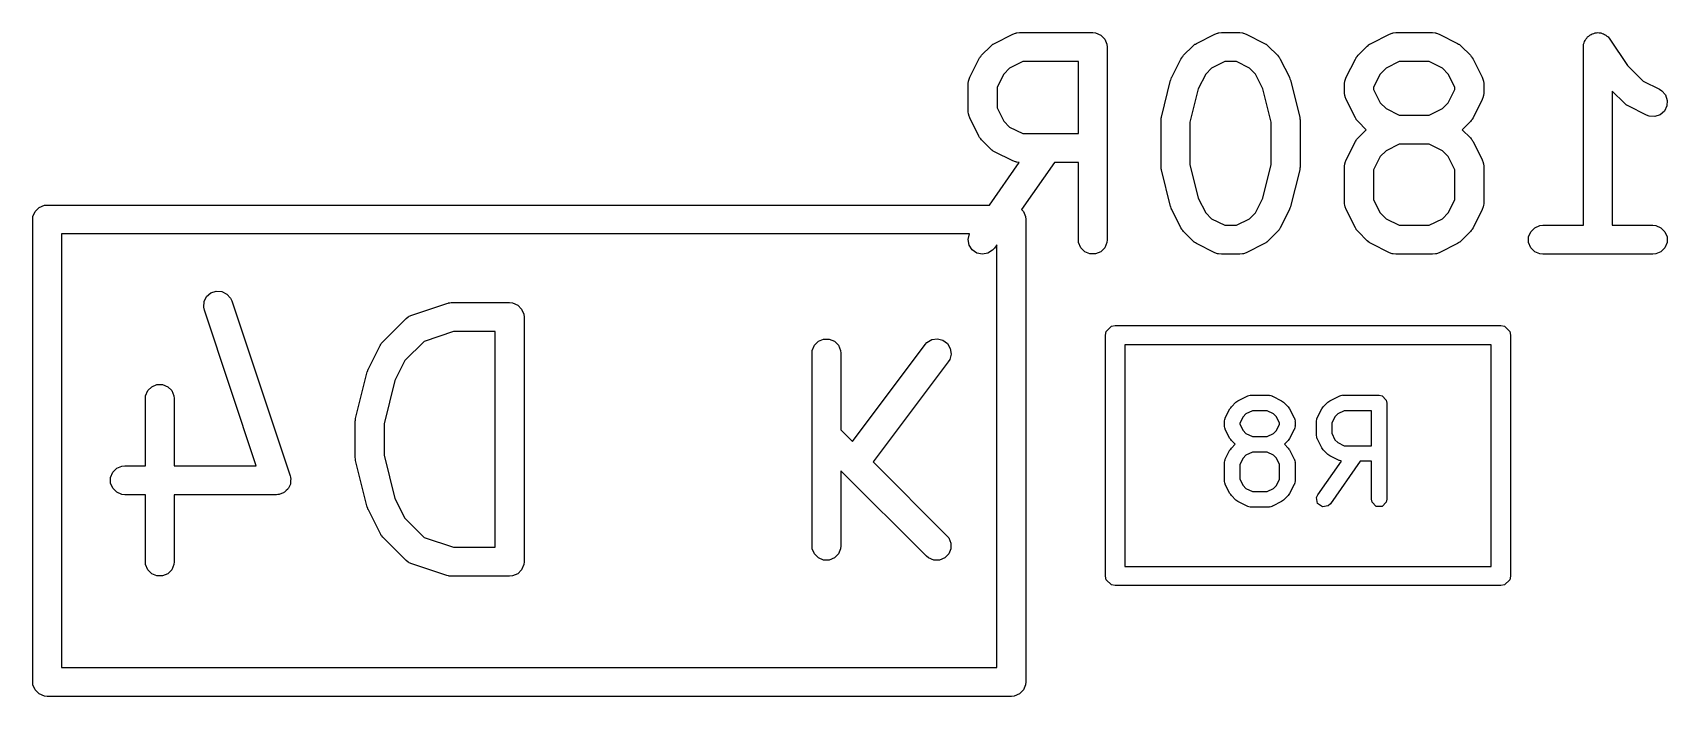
# Model space of a CAD drawing. Extents: x -0.05 to 2.94, y -0.16 to 2.16.
# Drawn here: x 0.2316 to 0.5654, y 1.5848 to 1.7204 of the extents above; entities that cross this region are included whole.
import ezdxf

# ---------------------------------------------------------------- set-up
doc = ezdxf.new("R2010")
doc.units = 0
doc.header["$MEASUREMENT"] = 0
doc.layers.add('BLACK', color=7, linetype='CONTINUOUS')

msp = doc.modelspace()

# ---------------------------------------------------------------- linework, layer by layer
at = {"layer": 'BLACK', "linetype": 'CONTINUOUS'}
for p, q in [((0.428, 1.71823), (0.43175, 1.7201)), ((0.43175, 1.7201), (0.43229, 1.72031)), ((0.43229, 1.72031), (0.4324, 1.72032)), ((0.4324, 1.72032), (0.43249, 1.72036)), ((0.43249, 1.72036), (0.43307, 1.72042)), ((0.43307, 1.72042), (0.44807, 1.72042)), ((0.44807, 1.72042), (0.44864, 1.72036)), ((0.44864, 1.72036), (0.44971, 1.71992)), ((0.44971, 1.71992), (0.45052, 1.7191)), ((0.45052, 1.7191), (0.45096, 1.71804)), ((0.46924, 1.71823), (0.47299, 1.7201)), ((0.47299, 1.7201), (0.47353, 1.72031)), ((0.47353, 1.72031), (0.47364, 1.72032)), ((0.47364, 1.72032), (0.47374, 1.72036)), ((0.47374, 1.72036), (0.47431, 1.72042)), ((0.47431, 1.72042), (0.47806, 1.72042)), ((0.47806, 1.72042), (0.47864, 1.72036)), ((0.47864, 1.72036), (0.47874, 1.72032)), ((0.47874, 1.72032), (0.47884, 1.72031)), ((0.47884, 1.72031), (0.47938, 1.7201)), ((0.47938, 1.7201), (0.48313, 1.71823)), ((0.50487, 1.71823), (0.50861, 1.7201)), ((0.50861, 1.7201), (0.50916, 1.72031)), ((0.50916, 1.72031), (0.50926, 1.72032)), ((0.50926, 1.72032), (0.50936, 1.72036)), ((0.50936, 1.72036), (0.50994, 1.72042)), ((0.50994, 1.72042), (0.51743, 1.72042)), ((0.51743, 1.72042), (0.51801, 1.72036)), ((0.51801, 1.72036), (0.51811, 1.72032)), ((0.51811, 1.72032), (0.51821, 1.72031)), ((0.51821, 1.72031), (0.51876, 1.7201)), ((0.51876, 1.7201), (0.5225, 1.71823)), ((0.54845, 1.7186), (0.54861, 1.71884)), ((0.54861, 1.71884), (0.54873, 1.7191)), ((0.54873, 1.7191), (0.54893, 1.71931)), ((0.54893, 1.71931), (0.54909, 1.71955)), ((0.54909, 1.71955), (0.54934, 1.71971)), ((0.54934, 1.71971), (0.54954, 1.71992)), ((0.54954, 1.71992), (0.54981, 1.72003)), ((0.54981, 1.72003), (0.55005, 1.72019)), ((0.55005, 1.72019), (0.55034, 1.72025)), ((0.55034, 1.72025), (0.5506, 1.72036)), ((0.5506, 1.72036), (0.5509, 1.72036)), ((0.5509, 1.72036), (0.55118, 1.72042)), ((0.55118, 1.72042), (0.55147, 1.72036)), ((0.55147, 1.72036), (0.55176, 1.72036)), ((0.55176, 1.72036), (0.55203, 1.72025)), ((0.55203, 1.72025), (0.55231, 1.72019)), ((0.55231, 1.72019), (0.55255, 1.72003)), ((0.55255, 1.72003), (0.55282, 1.71992)), ((0.55282, 1.71992), (0.55303, 1.71971)), ((0.55303, 1.71971), (0.55327, 1.71955)), ((0.55327, 1.71955), (0.55363, 1.71911)), ((0.55363, 1.71911), (0.55364, 1.7191)), ((0.55364, 1.7191), (0.55364, 1.7191)), ((0.55364, 1.7191), (0.55364, 1.7191)), ((0.55364, 1.7191), (0.55722, 1.71372)), ((0.42499, 1.71535), (0.42506, 1.71544)), ((0.42506, 1.71544), (0.42511, 1.71552)), ((0.42511, 1.71552), (0.42517, 1.71558)), ((0.42517, 1.71558), (0.42536, 1.7158)), ((0.42536, 1.7158), (0.42723, 1.71768)), ((0.42723, 1.71768), (0.42746, 1.71786)), ((0.42746, 1.71786), (0.42751, 1.71792)), ((0.42751, 1.71792), (0.4276, 1.71798)), ((0.4276, 1.71798), (0.42768, 1.71804)), ((0.42768, 1.71804), (0.42775, 1.71807)), ((0.42775, 1.71807), (0.428, 1.71823)), ((0.45096, 1.71804), (0.45102, 1.71746)), ((0.45102, 1.71746), (0.45102, 1.67809)), ((0.46624, 1.71535), (0.4663, 1.71544)), ((0.4663, 1.71544), (0.46636, 1.71552)), ((0.46636, 1.71552), (0.46642, 1.71558)), ((0.46642, 1.71558), (0.4666, 1.7158)), ((0.4666, 1.7158), (0.46848, 1.71768)), ((0.46848, 1.71768), (0.4687, 1.71786)), ((0.4687, 1.71786), (0.46875, 1.71792)), ((0.46875, 1.71792), (0.46884, 1.71798)), ((0.46884, 1.71798), (0.46892, 1.71804)), ((0.46892, 1.71804), (0.469, 1.71807)), ((0.469, 1.71807), (0.46924, 1.71823)), ((0.48313, 1.71823), (0.48338, 1.71807)), ((0.48338, 1.71807), (0.48345, 1.71804)), ((0.48345, 1.71804), (0.48354, 1.71798)), ((0.48354, 1.71798), (0.48362, 1.71792)), ((0.48362, 1.71792), (0.48368, 1.71786)), ((0.48368, 1.71786), (0.4839, 1.71768)), ((0.4839, 1.71768), (0.48578, 1.7158)), ((0.48578, 1.7158), (0.48596, 1.71558)), ((0.48596, 1.71558), (0.48602, 1.71552)), ((0.48602, 1.71552), (0.48608, 1.71544)), ((0.48608, 1.71544), (0.48614, 1.71535)), ((0.50186, 1.71535), (0.50192, 1.71544)), ((0.50192, 1.71544), (0.50198, 1.71552)), ((0.50198, 1.71552), (0.50204, 1.71558)), ((0.50204, 1.71558), (0.50222, 1.7158)), ((0.50222, 1.7158), (0.5041, 1.71768)), ((0.5041, 1.71768), (0.50432, 1.71786)), ((0.50432, 1.71786), (0.50438, 1.71792)), ((0.50438, 1.71792), (0.50446, 1.71798)), ((0.50446, 1.71798), (0.50455, 1.71804)), ((0.50455, 1.71804), (0.50462, 1.71807)), ((0.50462, 1.71807), (0.50487, 1.71823)), ((0.5225, 1.71823), (0.52275, 1.71807)), ((0.52275, 1.71807), (0.52282, 1.71804)), ((0.52282, 1.71804), (0.52291, 1.71798)), ((0.52291, 1.71798), (0.52299, 1.71792)), ((0.52299, 1.71792), (0.52305, 1.71786)), ((0.52305, 1.71786), (0.52327, 1.71768)), ((0.52327, 1.71768), (0.52515, 1.7158)), ((0.52515, 1.7158), (0.52533, 1.71558)), ((0.52533, 1.71558), (0.52539, 1.71552)), ((0.52539, 1.71552), (0.52545, 1.71544)), ((0.52545, 1.71544), (0.52551, 1.71535)), ((0.54823, 1.71747), (0.54828, 1.71804)), ((0.54823, 1.71746), (0.54823, 1.71747)), ((0.54823, 1.71747), (0.54823, 1.71747)), ((0.54823, 1.71747), (0.54823, 1.71747)), ((0.54823, 1.68105), (0.54823, 1.71746)), ((0.54828, 1.71804), (0.5484, 1.71831)), ((0.5484, 1.71831), (0.54845, 1.7186)), ((0.42293, 1.71129), (0.4248, 1.71503)), ((0.4248, 1.71503), (0.42496, 1.71528)), ((0.42496, 1.71528), (0.42499, 1.71535)), ((0.43107, 1.71316), (0.42987, 1.71197)), ((0.43377, 1.71451), (0.43107, 1.71316)), ((0.44512, 1.71451), (0.43377, 1.71451)), ((0.44512, 1.69979), (0.44512, 1.71451)), ((0.46417, 1.71129), (0.46605, 1.71503)), ((0.46605, 1.71503), (0.46621, 1.71528)), ((0.46621, 1.71528), (0.46624, 1.71535)), ((0.47231, 1.71316), (0.47112, 1.71197)), ((0.47501, 1.71451), (0.47231, 1.71316)), ((0.47737, 1.71451), (0.47501, 1.71451)), ((0.48006, 1.71316), (0.47737, 1.71451)), ((0.48126, 1.71197), (0.48006, 1.71316)), ((0.48614, 1.71535), (0.48617, 1.71528)), ((0.48617, 1.71528), (0.48633, 1.71503)), ((0.48633, 1.71503), (0.4882, 1.71129)), ((0.4998, 1.71129), (0.50167, 1.71503)), ((0.50167, 1.71503), (0.50183, 1.71528)), ((0.50183, 1.71528), (0.50186, 1.71535)), ((0.50794, 1.71316), (0.50674, 1.71197)), ((0.51063, 1.71451), (0.50794, 1.71316)), ((0.51674, 1.71451), (0.51063, 1.71451)), ((0.51943, 1.71316), (0.51674, 1.71451)), ((0.52063, 1.71197), (0.51943, 1.71316)), ((0.52551, 1.71535), (0.52554, 1.71528)), ((0.52554, 1.71528), (0.5257, 1.71503)), ((0.5257, 1.71503), (0.52757, 1.71129)), ((0.55722, 1.71372), (0.56043, 1.71052)), ((0.42262, 1.70996), (0.42268, 1.71054)), ((0.42262, 1.70434), (0.42262, 1.70996)), ((0.42268, 1.71054), (0.42272, 1.71064)), ((0.42272, 1.71074), (0.42293, 1.71129)), ((0.42272, 1.71064), (0.42272, 1.71074)), ((0.42987, 1.71197), (0.42852, 1.70927)), ((0.42852, 1.70927), (0.42852, 1.70504)), ((0.46208, 1.70318), (0.46395, 1.71068)), ((0.46395, 1.71068), (0.46397, 1.71072)), ((0.46397, 1.71074), (0.46406, 1.71098)), ((0.46397, 1.71072), (0.46397, 1.71074)), ((0.46406, 1.71098), (0.46415, 1.71123)), ((0.46415, 1.71123), (0.46416, 1.71124)), ((0.46416, 1.71124), (0.46417, 1.71129)), ((0.4696, 1.70893), (0.46789, 1.7021)), ((0.47112, 1.71197), (0.4696, 1.70893)), ((0.48278, 1.70893), (0.48126, 1.71197)), ((0.48449, 1.7021), (0.48278, 1.70893)), ((0.4882, 1.71129), (0.48822, 1.71124)), ((0.48822, 1.71124), (0.48823, 1.71123)), ((0.48823, 1.71123), (0.48832, 1.71098)), ((0.48832, 1.71098), (0.48841, 1.71074)), ((0.48841, 1.71074), (0.48841, 1.71072)), ((0.48841, 1.71072), (0.48843, 1.71068)), ((0.48843, 1.71068), (0.4903, 1.70318)), ((0.49948, 1.70996), (0.49954, 1.71054)), ((0.49948, 1.70809), (0.49948, 1.70996)), ((0.49954, 1.71054), (0.49958, 1.71064)), ((0.49958, 1.71064), (0.49959, 1.71074)), ((0.49959, 1.71074), (0.4998, 1.71129)), ((0.50674, 1.71197), (0.50539, 1.70927)), ((0.50539, 1.70927), (0.50539, 1.70879)), ((0.50539, 1.70879), (0.50674, 1.70609)), ((0.52198, 1.70927), (0.52063, 1.71197)), ((0.52063, 1.70609), (0.52198, 1.70879)), ((0.52198, 1.70879), (0.52198, 1.70927)), ((0.52757, 1.71129), (0.52778, 1.71074)), ((0.52778, 1.71074), (0.52779, 1.71064)), ((0.52779, 1.71064), (0.52783, 1.71054)), ((0.52783, 1.71054), (0.52789, 1.70996)), ((0.52789, 1.70996), (0.52789, 1.70809)), ((0.56043, 1.71052), (0.56375, 1.70886)), ((0.56375, 1.70886), (0.56424, 1.70855)), ((0.49954, 1.70751), (0.49948, 1.70809)), ((0.49958, 1.70742), (0.49954, 1.70751)), ((0.49959, 1.70731), (0.49958, 1.70742)), ((0.4998, 1.70677), (0.49959, 1.70731)), ((0.50167, 1.70302), (0.4998, 1.70677)), ((0.50674, 1.70609), (0.50794, 1.70489)), ((0.51943, 1.70489), (0.52063, 1.70609)), ((0.52757, 1.70677), (0.5257, 1.70302)), ((0.52778, 1.70731), (0.52757, 1.70677)), ((0.52779, 1.70742), (0.52778, 1.70731)), ((0.52783, 1.70751), (0.52779, 1.70742)), ((0.52789, 1.70809), (0.52783, 1.70751)), ((0.55659, 1.706), (0.55413, 1.70846)), ((0.55413, 1.70846), (0.55413, 1.68105)), ((0.55682, 1.70582), (0.55659, 1.706)), ((0.55687, 1.70576), (0.55682, 1.70582)), ((0.55696, 1.7057), (0.55687, 1.70576)), ((0.55704, 1.70563), (0.55696, 1.7057)), ((0.55711, 1.70561), (0.55704, 1.70563)), ((0.55736, 1.70545), (0.55711, 1.70561)), ((0.56111, 1.70357), (0.55736, 1.70545)), ((0.56424, 1.70855), (0.56499, 1.70768)), ((0.56528, 1.70544), (0.56476, 1.7044)), ((0.56499, 1.70768), (0.56536, 1.70658)), ((0.56536, 1.70658), (0.56528, 1.70544)), ((0.42268, 1.70376), (0.42262, 1.70434)), ((0.42272, 1.70367), (0.42268, 1.70376)), ((0.42272, 1.70356), (0.42272, 1.70367)), ((0.42293, 1.70302), (0.42272, 1.70356)), ((0.4248, 1.69927), (0.42293, 1.70302)), ((0.42852, 1.70504), (0.42987, 1.70234)), ((0.42987, 1.70234), (0.43107, 1.70114)), ((0.46199, 1.70261), (0.46202, 1.70282)), ((0.462, 1.70257), (0.46199, 1.70261)), ((0.46199, 1.70247), (0.462, 1.70257)), ((0.46199, 1.69309), (0.46199, 1.70247)), ((0.46202, 1.70282), (0.46205, 1.70304)), ((0.46205, 1.70304), (0.46206, 1.70308)), ((0.46206, 1.70308), (0.46208, 1.70318)), ((0.46789, 1.7021), (0.46789, 1.69346)), ((0.48449, 1.69346), (0.48449, 1.7021)), ((0.4903, 1.70318), (0.49032, 1.70308)), ((0.49032, 1.70308), (0.49033, 1.70304)), ((0.49033, 1.70304), (0.49036, 1.70282)), ((0.49036, 1.70282), (0.49039, 1.70261)), ((0.49039, 1.70261), (0.49038, 1.70257)), ((0.49038, 1.70257), (0.49039, 1.70247)), ((0.49039, 1.70247), (0.49039, 1.69309)), ((0.50183, 1.70277), (0.50167, 1.70302)), ((0.50186, 1.7027), (0.50183, 1.70277)), ((0.50192, 1.70262), (0.50186, 1.7027)), ((0.50198, 1.70253), (0.50192, 1.70262)), ((0.50204, 1.70248), (0.50198, 1.70253)), ((0.50222, 1.70225), (0.50204, 1.70248)), ((0.50388, 1.70059), (0.50222, 1.70225)), ((0.50794, 1.70489), (0.51063, 1.70354)), ((0.51063, 1.70354), (0.51674, 1.70354)), ((0.51674, 1.70354), (0.51943, 1.70489)), ((0.52515, 1.70225), (0.52349, 1.70059)), ((0.52533, 1.70248), (0.52515, 1.70225)), ((0.52539, 1.70253), (0.52533, 1.70248)), ((0.52545, 1.70262), (0.52539, 1.70253)), ((0.52551, 1.7027), (0.52545, 1.70262)), ((0.52554, 1.70277), (0.52551, 1.7027)), ((0.5257, 1.70302), (0.52554, 1.70277)), ((0.56165, 1.70337), (0.56111, 1.70357)), ((0.5628, 1.70329), (0.56165, 1.70337)), ((0.56389, 1.70365), (0.5628, 1.70329)), ((0.56476, 1.7044), (0.56389, 1.70365)), ((0.42496, 1.69902), (0.4248, 1.69927)), ((0.42499, 1.69895), (0.42496, 1.69902)), ((0.42506, 1.69887), (0.42499, 1.69895)), ((0.42511, 1.69878), (0.42506, 1.69887)), ((0.42517, 1.69873), (0.42511, 1.69878)), ((0.42536, 1.6985), (0.42517, 1.69873)), ((0.43107, 1.70114), (0.43377, 1.69979)), ((0.43377, 1.69979), (0.44512, 1.69979)), ((0.50204, 1.6987), (0.50222, 1.69893)), ((0.50222, 1.69893), (0.50388, 1.70059)), ((0.52349, 1.70059), (0.52515, 1.69893)), ((0.52515, 1.69893), (0.52533, 1.6987)), ((0.42723, 1.69663), (0.42536, 1.6985)), ((0.42746, 1.69644), (0.42723, 1.69663)), ((0.42751, 1.69638), (0.42746, 1.69644)), ((0.4276, 1.69633), (0.42751, 1.69638)), ((0.42768, 1.69626), (0.4276, 1.69633)), ((0.42775, 1.69623), (0.42768, 1.69626)), ((0.428, 1.69608), (0.42775, 1.69623)), ((0.43175, 1.6942), (0.428, 1.69608)), ((0.4998, 1.69441), (0.50167, 1.69816)), ((0.50167, 1.69816), (0.50183, 1.69841)), ((0.50183, 1.69841), (0.50186, 1.69848)), ((0.50186, 1.69848), (0.50192, 1.69856)), ((0.50192, 1.69856), (0.50198, 1.69865)), ((0.50198, 1.69865), (0.50204, 1.6987)), ((0.50794, 1.69629), (0.50674, 1.69509)), ((0.51063, 1.69764), (0.50794, 1.69629)), ((0.51674, 1.69764), (0.51063, 1.69764)), ((0.51943, 1.69629), (0.51674, 1.69764)), ((0.52063, 1.69509), (0.51943, 1.69629)), ((0.52533, 1.6987), (0.52539, 1.69865)), ((0.52539, 1.69865), (0.52545, 1.69856)), ((0.52545, 1.69856), (0.52551, 1.69848)), ((0.52551, 1.69848), (0.52554, 1.69841)), ((0.52554, 1.69841), (0.5257, 1.69816)), ((0.5257, 1.69816), (0.52757, 1.69441)), ((0.42694, 1.6852), (0.43303, 1.69389)), ((0.43229, 1.69399), (0.43175, 1.6942)), ((0.4324, 1.69399), (0.43229, 1.69399)), ((0.43249, 1.69395), (0.4324, 1.69399)), ((0.43303, 1.69389), (0.43249, 1.69395)), ((0.44023, 1.69389), (0.4335, 1.68427)), ((0.44512, 1.69389), (0.44023, 1.69389)), ((0.44512, 1.67809), (0.44512, 1.69389)), ((0.462, 1.69299), (0.46199, 1.69309)), ((0.46199, 1.69295), (0.462, 1.69299)), ((0.46202, 1.69273), (0.46199, 1.69295)), ((0.46205, 1.69252), (0.46202, 1.69273)), ((0.46206, 1.69248), (0.46205, 1.69252)), ((0.46208, 1.69238), (0.46206, 1.69248)), ((0.46395, 1.68488), (0.46208, 1.69238)), ((0.46789, 1.69346), (0.4696, 1.68662)), ((0.48278, 1.68662), (0.48449, 1.69346)), ((0.4903, 1.69238), (0.48843, 1.68488)), ((0.49032, 1.69248), (0.4903, 1.69238)), ((0.49033, 1.69252), (0.49032, 1.69248)), ((0.49036, 1.69273), (0.49033, 1.69252)), ((0.49039, 1.69295), (0.49036, 1.69273)), ((0.49039, 1.69309), (0.49038, 1.69299)), ((0.49038, 1.69299), (0.49039, 1.69295)), ((0.49948, 1.69309), (0.49954, 1.69367)), ((0.49948, 1.68559), (0.49948, 1.69309)), ((0.49954, 1.69367), (0.49958, 1.69377)), ((0.49958, 1.69377), (0.49959, 1.69387)), ((0.49959, 1.69387), (0.4998, 1.69441)), ((0.50674, 1.69509), (0.50539, 1.69239)), ((0.50539, 1.69239), (0.50539, 1.68629)), ((0.52198, 1.69239), (0.52063, 1.69509)), ((0.52198, 1.68629), (0.52198, 1.69239)), ((0.52757, 1.69441), (0.52778, 1.69387)), ((0.52778, 1.69387), (0.52779, 1.69377)), ((0.52779, 1.69377), (0.52783, 1.69367)), ((0.52783, 1.69367), (0.52789, 1.69309)), ((0.52789, 1.69309), (0.52789, 1.68559)), ((0.4696, 1.68662), (0.47112, 1.68359)), ((0.48126, 1.68359), (0.48278, 1.68662)), ((0.49954, 1.68502), (0.49948, 1.68559)), ((0.50539, 1.68629), (0.50674, 1.68359)), ((0.52063, 1.68359), (0.52198, 1.68629)), ((0.52789, 1.68559), (0.52783, 1.68502)), ((0.23162, 1.68224), (0.23168, 1.68282)), ((0.23162, 1.58776), (0.23162, 1.68224)), ((0.23168, 1.68282), (0.23212, 1.68388)), ((0.23212, 1.68388), (0.23293, 1.6847)), ((0.23293, 1.6847), (0.234, 1.68514)), ((0.234, 1.68514), (0.23457, 1.6852)), ((0.23457, 1.6852), (0.42694, 1.6852)), ((0.4335, 1.68427), (0.43388, 1.68388)), ((0.43388, 1.68388), (0.43432, 1.68282)), ((0.43432, 1.68282), (0.43438, 1.68224)), ((0.43438, 1.68224), (0.43438, 1.58776)), ((0.46397, 1.68483), (0.46395, 1.68488)), ((0.46397, 1.68481), (0.46397, 1.68483)), ((0.46406, 1.68457), (0.46397, 1.68481)), ((0.46415, 1.68433), (0.46406, 1.68457)), ((0.46416, 1.68431), (0.46415, 1.68433)), ((0.46417, 1.68427), (0.46416, 1.68431)), ((0.46605, 1.68052), (0.46417, 1.68427)), ((0.47112, 1.68359), (0.47231, 1.6824)), ((0.47231, 1.6824), (0.47501, 1.68105)), ((0.47737, 1.68105), (0.48006, 1.6824)), ((0.48006, 1.6824), (0.48126, 1.68359)), ((0.4882, 1.68427), (0.48633, 1.68052)), ((0.48822, 1.68431), (0.4882, 1.68427)), ((0.48823, 1.68433), (0.48822, 1.68431)), ((0.48832, 1.68457), (0.48823, 1.68433)), ((0.48841, 1.68481), (0.48832, 1.68457)), ((0.48843, 1.68488), (0.48841, 1.68483)), ((0.48841, 1.68483), (0.48841, 1.68481)), ((0.49958, 1.68492), (0.49954, 1.68502)), ((0.49959, 1.68481), (0.49958, 1.68492)), ((0.4998, 1.68427), (0.49959, 1.68481)), ((0.50167, 1.68052), (0.4998, 1.68427)), ((0.50674, 1.68359), (0.50794, 1.6824)), ((0.50794, 1.6824), (0.51063, 1.68105)), ((0.51674, 1.68105), (0.51943, 1.6824)), ((0.51943, 1.6824), (0.52063, 1.68359)), ((0.52757, 1.68427), (0.5257, 1.68052)), ((0.52778, 1.68481), (0.52757, 1.68427)), ((0.52779, 1.68492), (0.52778, 1.68481)), ((0.52783, 1.68502), (0.52779, 1.68492)), ((0.23753, 1.67929), (0.23753, 1.59071)), ((0.42287, 1.67929), (0.23753, 1.67929)), ((0.42262, 1.67816), (0.42287, 1.67928)), ((0.42287, 1.67928), (0.42287, 1.67929)), ((0.46621, 1.68027), (0.46605, 1.68052)), ((0.46624, 1.6802), (0.46621, 1.68027)), ((0.4663, 1.68012), (0.46624, 1.6802)), ((0.46636, 1.68003), (0.4663, 1.68012)), ((0.46642, 1.67998), (0.46636, 1.68003)), ((0.4666, 1.67976), (0.46642, 1.67998)), ((0.46848, 1.67788), (0.4666, 1.67976)), ((0.47501, 1.68105), (0.47737, 1.68105)), ((0.48578, 1.67976), (0.4839, 1.67788)), ((0.48596, 1.67998), (0.48578, 1.67976)), ((0.48602, 1.68003), (0.48596, 1.67998)), ((0.48608, 1.68012), (0.48602, 1.68003)), ((0.48614, 1.6802), (0.48608, 1.68012)), ((0.48617, 1.68027), (0.48614, 1.6802)), ((0.48633, 1.68052), (0.48617, 1.68027)), ((0.50183, 1.68027), (0.50167, 1.68052)), ((0.50186, 1.6802), (0.50183, 1.68027)), ((0.50192, 1.68012), (0.50186, 1.6802)), ((0.50198, 1.68003), (0.50192, 1.68012)), ((0.50204, 1.67998), (0.50198, 1.68003)), ((0.50222, 1.67976), (0.50204, 1.67998)), ((0.5041, 1.67788), (0.50222, 1.67976)), ((0.51063, 1.68105), (0.51674, 1.68105)), ((0.52515, 1.67976), (0.52327, 1.67788)), ((0.52533, 1.67998), (0.52515, 1.67976)), ((0.52539, 1.68003), (0.52533, 1.67998)), ((0.52545, 1.68012), (0.52539, 1.68003)), ((0.52551, 1.6802), (0.52545, 1.68012)), ((0.52554, 1.68027), (0.52551, 1.6802)), ((0.5257, 1.68052), (0.52554, 1.68027)), ((0.53704, 1.67867), (0.53748, 1.67973)), ((0.53748, 1.67973), (0.53829, 1.68055)), ((0.53829, 1.68055), (0.53936, 1.68099)), ((0.53936, 1.68099), (0.53993, 1.68105)), ((0.53993, 1.68105), (0.54823, 1.68105)), ((0.55413, 1.68105), (0.56243, 1.68105)), ((0.56243, 1.68105), (0.563, 1.68099)), ((0.563, 1.68099), (0.56407, 1.68055)), ((0.56407, 1.68055), (0.56488, 1.67973)), ((0.56488, 1.67973), (0.56532, 1.67867)), ((0.42282, 1.67702), (0.42262, 1.67816)), ((0.42344, 1.67605), (0.42282, 1.67702)), ((0.42438, 1.67539), (0.42344, 1.67605)), ((0.42551, 1.67514), (0.42438, 1.67539)), ((0.42761, 1.67596), (0.42664, 1.67534)), ((0.42799, 1.6764), (0.42761, 1.67596)), ((0.42847, 1.67709), (0.42799, 1.6764)), ((0.42847, 1.59071), (0.42847, 1.67709)), ((0.44517, 1.67752), (0.44512, 1.67809)), ((0.44561, 1.67645), (0.44517, 1.67752)), ((0.44643, 1.67564), (0.44561, 1.67645)), ((0.44749, 1.6752), (0.44643, 1.67564)), ((0.44971, 1.67564), (0.44864, 1.6752)), ((0.45052, 1.67645), (0.44971, 1.67564)), ((0.45096, 1.67752), (0.45052, 1.67645)), ((0.45102, 1.67809), (0.45096, 1.67752)), ((0.4687, 1.67769), (0.46848, 1.67788)), ((0.46875, 1.67764), (0.4687, 1.67769)), ((0.46884, 1.67758), (0.46875, 1.67764)), ((0.46892, 1.67751), (0.46884, 1.67758)), ((0.469, 1.67748), (0.46892, 1.67751)), ((0.46924, 1.67733), (0.469, 1.67748)), ((0.47299, 1.67545), (0.46924, 1.67733)), ((0.47353, 1.67525), (0.47299, 1.67545)), ((0.47938, 1.67545), (0.47884, 1.67525)), ((0.48313, 1.67733), (0.47938, 1.67545)), ((0.48338, 1.67748), (0.48313, 1.67733)), ((0.48345, 1.67751), (0.48338, 1.67748)), ((0.48354, 1.67758), (0.48345, 1.67751)), ((0.48362, 1.67764), (0.48354, 1.67758)), ((0.48368, 1.67769), (0.48362, 1.67764)), ((0.4839, 1.67788), (0.48368, 1.67769)), ((0.50432, 1.67769), (0.5041, 1.67788)), ((0.50438, 1.67764), (0.50432, 1.67769)), ((0.50446, 1.67758), (0.50438, 1.67764)), ((0.50455, 1.67751), (0.50446, 1.67758)), ((0.50462, 1.67748), (0.50455, 1.67751)), ((0.50487, 1.67733), (0.50462, 1.67748)), ((0.50861, 1.67545), (0.50487, 1.67733)), ((0.50916, 1.67525), (0.50861, 1.67545)), ((0.51876, 1.67545), (0.51821, 1.67525)), ((0.5225, 1.67733), (0.51876, 1.67545)), ((0.52275, 1.67748), (0.5225, 1.67733)), ((0.52282, 1.67751), (0.52275, 1.67748)), ((0.52291, 1.67758), (0.52282, 1.67751)), ((0.52299, 1.67764), (0.52291, 1.67758)), ((0.52305, 1.67769), (0.52299, 1.67764)), ((0.52327, 1.67788), (0.52305, 1.67769)), ((0.53704, 1.67752), (0.53704, 1.67867)), ((0.53748, 1.67645), (0.53704, 1.67752)), ((0.53829, 1.67564), (0.53748, 1.67645)), ((0.53936, 1.6752), (0.53829, 1.67564)), ((0.56407, 1.67564), (0.563, 1.6752)), ((0.56488, 1.67645), (0.56407, 1.67564)), ((0.56532, 1.67752), (0.56488, 1.67645)), ((0.56532, 1.67867), (0.56532, 1.67752)), ((0.42664, 1.67534), (0.42551, 1.67514)), ((0.44864, 1.6752), (0.44749, 1.6752)), ((0.47364, 1.67524), (0.47353, 1.67525)), ((0.47374, 1.6752), (0.47364, 1.67524)), ((0.47431, 1.67514), (0.47374, 1.6752)), ((0.47806, 1.67514), (0.47431, 1.67514)), ((0.47864, 1.6752), (0.47806, 1.67514)), ((0.47874, 1.67524), (0.47864, 1.6752)), ((0.47884, 1.67525), (0.47874, 1.67524)), ((0.50926, 1.67524), (0.50916, 1.67525)), ((0.50936, 1.6752), (0.50926, 1.67524)), ((0.50994, 1.67514), (0.50936, 1.6752)), ((0.51743, 1.67514), (0.50994, 1.67514)), ((0.51801, 1.6752), (0.51743, 1.67514)), ((0.51811, 1.67524), (0.51801, 1.6752)), ((0.51821, 1.67525), (0.51811, 1.67524)), ((0.53993, 1.67514), (0.53936, 1.6752)), ((0.56243, 1.67514), (0.53993, 1.67514)), ((0.563, 1.6752), (0.56243, 1.67514)), ((0.26655, 1.66431), (0.26663, 1.66546)), ((0.26663, 1.66546), (0.26714, 1.66649)), ((0.26714, 1.66649), (0.26801, 1.66724)), ((0.26801, 1.66724), (0.26911, 1.6676)), ((0.26911, 1.6676), (0.27026, 1.66752)), ((0.27026, 1.66752), (0.27129, 1.66701)), ((0.27129, 1.66701), (0.27204, 1.66614)), ((0.27204, 1.66614), (0.27228, 1.66561)), ((0.27228, 1.66561), (0.28418, 1.62989)), ((0.26667, 1.66374), (0.26655, 1.66431)), ((0.27728, 1.63191), (0.26667, 1.66374)), ((0.30786, 1.662), (0.30831, 1.66237)), ((0.30831, 1.66237), (0.30841, 1.66241)), ((0.30841, 1.66241), (0.30849, 1.66248)), ((0.30849, 1.66248), (0.30902, 1.66271)), ((0.30902, 1.66271), (0.31616, 1.6651)), ((0.31616, 1.6651), (0.31645, 1.66516)), ((0.31645, 1.66516), (0.31652, 1.66519)), ((0.31652, 1.66519), (0.31662, 1.6652)), ((0.31662, 1.6652), (0.31673, 1.66522)), ((0.31673, 1.66522), (0.3168, 1.66522)), ((0.3168, 1.66522), (0.31709, 1.66525)), ((0.31709, 1.66525), (0.329, 1.66525)), ((0.329, 1.66525), (0.32958, 1.66519)), ((0.32958, 1.66519), (0.33064, 1.66475)), ((0.33064, 1.66475), (0.33145, 1.66393)), ((0.33145, 1.66393), (0.3319, 1.66287)), ((0.3319, 1.66287), (0.33195, 1.66229)), ((0.33195, 1.66229), (0.33195, 1.61229)), ((0.3031, 1.65724), (0.30786, 1.662)), ((0.31757, 1.65934), (0.31155, 1.65733)), ((0.32605, 1.65934), (0.31757, 1.65934)), ((0.32605, 1.61525), (0.32605, 1.65934)), ((0.45066, 1.65861), (0.45081, 1.65936)), ((0.45081, 1.65936), (0.45188, 1.66042)), ((0.45188, 1.66042), (0.45263, 1.66057)), ((0.45263, 1.66057), (0.53137, 1.66057)), ((0.53137, 1.66057), (0.53212, 1.66042)), ((0.53212, 1.66042), (0.53319, 1.65936)), ((0.53319, 1.65936), (0.53334, 1.65861)), ((0.30017, 1.65171), (0.30255, 1.65647)), ((0.30255, 1.65647), (0.3027, 1.65672)), ((0.3027, 1.65672), (0.30273, 1.65679)), ((0.30273, 1.65679), (0.3028, 1.65687)), ((0.3028, 1.65687), (0.30286, 1.65696)), ((0.30286, 1.65696), (0.30292, 1.65701)), ((0.30292, 1.65701), (0.3031, 1.65724)), ((0.31155, 1.65733), (0.30762, 1.6534)), ((0.39074, 1.65491), (0.39079, 1.65548)), ((0.39079, 1.65548), (0.39123, 1.65655)), ((0.39123, 1.65655), (0.39205, 1.65736)), ((0.39205, 1.65736), (0.39311, 1.6578)), ((0.39311, 1.6578), (0.39426, 1.6578)), ((0.39426, 1.6578), (0.39533, 1.65736)), ((0.39533, 1.65736), (0.39614, 1.65655)), ((0.39614, 1.65655), (0.39658, 1.65548)), ((0.39658, 1.65548), (0.39664, 1.65491)), ((0.39899, 1.6369), (0.41382, 1.65668)), ((0.41382, 1.65668), (0.41421, 1.6571)), ((0.41421, 1.6571), (0.41521, 1.65769)), ((0.41521, 1.65769), (0.41635, 1.65785)), ((0.41635, 1.65785), (0.41746, 1.65757)), ((0.41746, 1.65757), (0.41838, 1.65688)), ((0.41838, 1.65688), (0.41897, 1.65589)), ((0.41897, 1.65589), (0.41913, 1.65475)), ((0.45066, 1.60939), (0.45066, 1.65861)), ((0.4546, 1.65664), (0.4546, 1.61136)), ((0.5294, 1.65664), (0.4546, 1.65664)), ((0.5294, 1.61136), (0.5294, 1.65664)), ((0.53334, 1.65861), (0.53334, 1.60939)), ((0.30762, 1.6534), (0.30559, 1.64936)), ((0.39074, 1.61554), (0.39074, 1.65491)), ((0.39664, 1.65491), (0.39664, 1.63926)), ((0.41855, 1.65313), (0.40321, 1.63269)), ((0.41885, 1.65363), (0.41855, 1.65313)), ((0.41913, 1.65475), (0.41885, 1.65363)), ((0.29756, 1.64158), (0.29994, 1.65111)), ((0.29994, 1.65111), (0.29996, 1.65115)), ((0.29996, 1.65117), (0.30005, 1.65141)), ((0.29996, 1.65115), (0.29996, 1.65117)), ((0.30005, 1.65141), (0.30014, 1.65165)), ((0.30014, 1.65165), (0.30015, 1.65167)), ((0.30015, 1.65167), (0.30017, 1.65171)), ((0.30559, 1.64936), (0.30338, 1.6405)), ((0.25462, 1.64563), (0.25467, 1.6462)), ((0.25462, 1.63191), (0.25462, 1.64563)), ((0.25467, 1.6462), (0.25512, 1.64727)), ((0.25512, 1.64727), (0.25593, 1.64808)), ((0.25593, 1.64808), (0.25699, 1.64852)), ((0.25699, 1.64852), (0.25815, 1.64852)), ((0.25815, 1.64852), (0.25921, 1.64808)), ((0.25921, 1.64808), (0.26003, 1.64727)), ((0.26003, 1.64727), (0.26047, 1.6462)), ((0.26047, 1.6462), (0.26052, 1.64563)), ((0.26052, 1.64563), (0.26052, 1.63191)), ((0.4777, 1.64521), (0.47958, 1.64615)), ((0.47958, 1.64615), (0.47965, 1.64617)), ((0.47965, 1.64617), (0.47968, 1.6462)), ((0.47968, 1.6462), (0.47993, 1.64625)), ((0.47993, 1.64625), (0.48017, 1.64631)), ((0.48017, 1.64631), (0.48021, 1.6463)), ((0.48021, 1.6463), (0.48028, 1.64632)), ((0.48028, 1.64632), (0.48403, 1.64632)), ((0.48403, 1.64632), (0.48411, 1.6463)), ((0.48411, 1.6463), (0.48414, 1.64631)), ((0.48414, 1.64631), (0.48439, 1.64625)), ((0.48439, 1.64625), (0.48463, 1.6462)), ((0.48463, 1.6462), (0.48466, 1.64617)), ((0.48466, 1.64617), (0.48474, 1.64615)), ((0.48474, 1.64615), (0.48661, 1.64521)), ((0.49645, 1.64521), (0.49833, 1.64615)), ((0.49833, 1.64615), (0.4984, 1.64617)), ((0.4984, 1.64617), (0.49843, 1.6462)), ((0.49843, 1.6462), (0.49868, 1.64625)), ((0.49868, 1.64625), (0.49892, 1.64631)), ((0.49892, 1.64631), (0.49895, 1.6463)), ((0.49895, 1.6463), (0.49903, 1.64632)), ((0.49903, 1.64632), (0.50653, 1.64632)), ((0.50653, 1.64632), (0.50713, 1.6462)), ((0.50713, 1.6462), (0.50798, 1.64534)), ((0.50798, 1.64534), (0.5081, 1.64474)), ((0.47512, 1.6417), (0.47606, 1.64357)), ((0.47606, 1.64357), (0.47622, 1.64377)), ((0.47622, 1.64377), (0.47636, 1.64398)), ((0.47636, 1.64398), (0.47729, 1.64492)), ((0.47729, 1.64492), (0.4775, 1.64506)), ((0.4775, 1.64506), (0.4777, 1.64521)), ((0.47934, 1.64251), (0.47876, 1.64193)), ((0.48065, 1.64317), (0.47934, 1.64251)), ((0.48366, 1.64317), (0.48065, 1.64317)), ((0.48497, 1.64251), (0.48366, 1.64317)), ((0.48555, 1.64193), (0.48497, 1.64251)), ((0.48661, 1.64521), (0.48681, 1.64506)), ((0.48681, 1.64506), (0.48702, 1.64492)), ((0.48702, 1.64492), (0.48796, 1.64398)), ((0.48796, 1.64398), (0.4881, 1.64377)), ((0.4881, 1.64377), (0.48825, 1.64357)), ((0.48825, 1.64357), (0.48919, 1.6417)), ((0.49387, 1.6417), (0.49481, 1.64357)), ((0.49481, 1.64357), (0.49496, 1.64377)), ((0.49496, 1.64377), (0.4951, 1.64398)), ((0.4951, 1.64398), (0.49604, 1.64492)), ((0.49604, 1.64492), (0.49625, 1.64506)), ((0.49625, 1.64506), (0.49645, 1.64521)), ((0.49809, 1.64251), (0.49751, 1.64193)), ((0.4994, 1.64317), (0.49809, 1.64251)), ((0.50495, 1.64317), (0.4994, 1.64317)), ((0.50495, 1.63601), (0.50495, 1.64317)), ((0.5081, 1.64474), (0.5081, 1.62506)), ((0.29748, 1.64101), (0.29751, 1.64122)), ((0.29748, 1.64097), (0.29748, 1.64101)), ((0.29748, 1.64087), (0.29748, 1.64097)), ((0.29748, 1.63372), (0.29748, 1.64087)), ((0.29751, 1.64122), (0.29753, 1.64144)), ((0.29753, 1.64144), (0.29755, 1.64148)), ((0.29755, 1.64148), (0.29756, 1.64158)), ((0.30338, 1.6405), (0.30338, 1.63409)), ((0.39664, 1.63926), (0.39899, 1.6369)), ((0.47496, 1.6411), (0.47503, 1.64135)), ((0.47497, 1.64107), (0.47496, 1.6411)), ((0.47496, 1.64099), (0.47497, 1.64107)), ((0.47496, 1.64006), (0.47496, 1.64099)), ((0.47497, 1.63998), (0.47496, 1.64006)), ((0.47496, 1.63994), (0.47497, 1.63998)), ((0.47503, 1.6397), (0.47496, 1.63994)), ((0.47503, 1.64135), (0.47508, 1.6416)), ((0.47508, 1.63945), (0.47503, 1.6397)), ((0.47508, 1.6416), (0.4751, 1.64162)), ((0.4751, 1.63943), (0.47508, 1.63945)), ((0.4751, 1.64162), (0.47512, 1.6417)), ((0.47512, 1.63935), (0.4751, 1.63943)), ((0.47606, 1.63748), (0.47512, 1.63935)), ((0.47876, 1.64193), (0.47811, 1.64062)), ((0.47811, 1.64062), (0.47811, 1.64043)), ((0.47811, 1.64043), (0.47876, 1.63911)), ((0.47876, 1.63911), (0.47934, 1.63854)), ((0.48497, 1.63854), (0.48555, 1.63911)), ((0.48621, 1.64062), (0.48555, 1.64193)), ((0.48555, 1.63911), (0.48621, 1.64043)), ((0.48621, 1.64043), (0.48621, 1.64062)), ((0.48919, 1.63935), (0.48825, 1.63748)), ((0.48919, 1.6417), (0.48921, 1.64162)), ((0.48921, 1.63943), (0.48919, 1.63935)), ((0.48921, 1.64162), (0.48924, 1.6416)), ((0.48924, 1.63945), (0.48921, 1.63943)), ((0.48924, 1.6416), (0.48929, 1.64135)), ((0.48929, 1.6397), (0.48924, 1.63945)), ((0.48929, 1.64135), (0.48935, 1.6411)), ((0.48935, 1.63994), (0.48929, 1.6397)), ((0.48935, 1.6411), (0.48934, 1.64107)), ((0.48934, 1.64107), (0.48936, 1.64099)), ((0.48936, 1.64006), (0.48934, 1.63998)), ((0.48934, 1.63998), (0.48935, 1.63994)), ((0.48936, 1.64099), (0.48936, 1.64006)), ((0.49371, 1.6411), (0.49378, 1.64135)), ((0.49372, 1.64107), (0.49371, 1.6411)), ((0.49371, 1.64099), (0.49372, 1.64107)), ((0.49371, 1.63818), (0.49371, 1.64099)), ((0.49378, 1.64135), (0.49383, 1.6416)), ((0.49383, 1.6416), (0.49385, 1.64162)), ((0.49385, 1.64162), (0.49387, 1.6417)), ((0.49751, 1.64193), (0.49686, 1.64062)), ((0.49686, 1.64062), (0.49686, 1.63855)), ((0.47622, 1.63728), (0.47606, 1.63748)), ((0.47606, 1.63514), (0.47622, 1.63533)), ((0.47636, 1.63707), (0.47622, 1.63728)), ((0.47622, 1.63533), (0.47636, 1.63554)), ((0.47712, 1.63631), (0.47636, 1.63707)), ((0.47636, 1.63554), (0.47712, 1.63631)), ((0.47934, 1.63854), (0.48065, 1.63788)), ((0.48065, 1.63788), (0.48366, 1.63788)), ((0.48366, 1.63788), (0.48497, 1.63854)), ((0.48796, 1.63707), (0.4872, 1.63631)), ((0.4872, 1.63631), (0.48796, 1.63554)), ((0.4881, 1.63728), (0.48796, 1.63707)), ((0.48796, 1.63554), (0.4881, 1.63533)), ((0.48825, 1.63748), (0.4881, 1.63728)), ((0.4881, 1.63533), (0.48825, 1.63514)), ((0.49372, 1.6381), (0.49371, 1.63818)), ((0.49371, 1.63807), (0.49372, 1.6381)), ((0.49378, 1.63783), (0.49371, 1.63807)), ((0.49383, 1.63758), (0.49378, 1.63783)), ((0.49385, 1.63755), (0.49383, 1.63758)), ((0.49387, 1.63748), (0.49385, 1.63755)), ((0.49481, 1.6356), (0.49387, 1.63748)), ((0.49496, 1.6354), (0.49481, 1.6356)), ((0.4951, 1.63519), (0.49496, 1.6354)), ((0.49686, 1.63855), (0.49751, 1.63724)), ((0.49751, 1.63724), (0.49809, 1.63666)), ((0.49809, 1.63666), (0.4994, 1.63601)), ((0.4994, 1.63601), (0.50495, 1.63601)), ((0.29748, 1.63362), (0.29748, 1.63372)), ((0.29748, 1.63358), (0.29748, 1.63362)), ((0.29751, 1.63336), (0.29748, 1.63358)), ((0.29753, 1.63315), (0.29751, 1.63336)), ((0.29755, 1.63311), (0.29753, 1.63315)), ((0.29756, 1.63301), (0.29755, 1.63311)), ((0.29994, 1.62348), (0.29756, 1.63301)), ((0.30338, 1.63409), (0.30559, 1.62523)), ((0.40321, 1.63269), (0.41827, 1.61762)), ((0.47496, 1.63267), (0.47503, 1.63291)), ((0.47497, 1.63263), (0.47496, 1.63267)), ((0.47496, 1.63256), (0.47497, 1.63263)), ((0.47496, 1.62881), (0.47496, 1.63256)), ((0.47503, 1.63291), (0.47508, 1.63316)), ((0.47508, 1.63316), (0.4751, 1.63318)), ((0.4751, 1.63318), (0.47512, 1.63326)), ((0.47512, 1.63326), (0.47606, 1.63514)), ((0.47876, 1.6335), (0.47811, 1.63218)), ((0.47811, 1.63218), (0.47811, 1.62918)), ((0.47934, 1.63407), (0.47876, 1.6335)), ((0.48065, 1.63473), (0.47934, 1.63407)), ((0.48366, 1.63473), (0.48065, 1.63473)), ((0.48497, 1.63407), (0.48366, 1.63473)), ((0.48555, 1.6335), (0.48497, 1.63407)), ((0.48621, 1.63218), (0.48555, 1.6335)), ((0.48621, 1.62918), (0.48621, 1.63218)), ((0.48825, 1.63514), (0.48919, 1.63326)), ((0.48919, 1.63326), (0.48921, 1.63318)), ((0.48921, 1.63318), (0.48924, 1.63316)), ((0.48924, 1.63316), (0.48929, 1.63291)), ((0.48929, 1.63291), (0.48935, 1.63267)), ((0.48935, 1.63267), (0.48934, 1.63263)), ((0.48934, 1.63263), (0.48936, 1.63256)), ((0.48936, 1.63256), (0.48936, 1.62881)), ((0.49399, 1.62596), (0.49884, 1.63288)), ((0.49604, 1.63425), (0.4951, 1.63519)), ((0.49625, 1.63411), (0.49604, 1.63425)), ((0.49645, 1.63396), (0.49625, 1.63411)), ((0.49833, 1.63302), (0.49645, 1.63396)), ((0.50266, 1.63286), (0.49657, 1.62415)), ((0.4984, 1.633), (0.49833, 1.63302)), ((0.49843, 1.63298), (0.4984, 1.633)), ((0.49868, 1.63293), (0.49843, 1.63298)), ((0.49884, 1.63288), (0.49868, 1.63293)), ((0.50495, 1.63286), (0.50266, 1.63286)), ((0.50495, 1.62506), (0.50495, 1.63286)), ((0.24753, 1.62954), (0.24797, 1.6306)), ((0.24753, 1.62838), (0.24753, 1.62954)), ((0.24797, 1.6306), (0.24879, 1.63142)), ((0.24879, 1.63142), (0.24985, 1.63186)), ((0.24985, 1.63186), (0.25043, 1.63191)), ((0.25043, 1.63191), (0.25462, 1.63191)), ((0.26052, 1.63191), (0.27728, 1.63191)), ((0.28418, 1.62989), (0.28425, 1.62961)), ((0.28425, 1.62961), (0.28428, 1.62954)), ((0.28428, 1.62954), (0.28428, 1.62948)), ((0.28428, 1.62948), (0.28431, 1.62933)), ((0.28431, 1.62933), (0.28428, 1.62886)), ((0.28428, 1.62886), (0.28428, 1.62838)), ((0.4141, 1.61345), (0.39664, 1.6309)), ((0.39664, 1.6309), (0.39664, 1.61554)), ((0.47497, 1.62873), (0.47496, 1.62881)), ((0.47496, 1.6287), (0.47497, 1.62873)), ((0.47503, 1.62845), (0.47496, 1.6287)), ((0.47811, 1.62918), (0.47876, 1.62786)), ((0.48555, 1.62786), (0.48621, 1.62918)), ((0.48935, 1.6287), (0.48929, 1.62845)), ((0.48936, 1.62881), (0.48934, 1.62873)), ((0.48934, 1.62873), (0.48935, 1.6287)), ((0.24797, 1.62732), (0.24753, 1.62838)), ((0.24879, 1.62651), (0.24797, 1.62732)), ((0.24985, 1.62606), (0.24879, 1.62651)), ((0.25043, 1.62601), (0.24985, 1.62606)), ((0.25462, 1.62601), (0.25043, 1.62601)), ((0.25462, 1.61229), (0.25462, 1.62601)), ((0.28138, 1.62601), (0.26052, 1.62601)), ((0.26052, 1.62601), (0.26052, 1.61229)), ((0.28167, 1.62604), (0.28138, 1.62601)), ((0.28175, 1.62603), (0.28167, 1.62604)), ((0.28181, 1.62605), (0.28175, 1.62603)), ((0.28196, 1.62606), (0.28181, 1.62605)), ((0.28239, 1.62625), (0.28196, 1.62606)), ((0.28284, 1.6264), (0.28239, 1.62625)), ((0.28292, 1.62647), (0.28284, 1.6264)), ((0.28302, 1.62651), (0.28292, 1.62647)), ((0.28336, 1.62684), (0.28302, 1.62651)), ((0.28371, 1.62715), (0.28336, 1.62684)), ((0.28376, 1.62725), (0.28371, 1.62715)), ((0.28384, 1.62732), (0.28376, 1.62725)), ((0.28402, 1.62776), (0.28384, 1.62732)), ((0.28423, 1.62818), (0.28402, 1.62776)), ((0.28424, 1.62829), (0.28423, 1.62818)), ((0.28428, 1.62838), (0.28424, 1.62829)), ((0.47508, 1.6282), (0.47503, 1.62845)), ((0.4751, 1.62818), (0.47508, 1.6282)), ((0.47512, 1.6281), (0.4751, 1.62818)), ((0.47606, 1.62623), (0.47512, 1.6281)), ((0.47622, 1.62603), (0.47606, 1.62623)), ((0.47636, 1.62582), (0.47622, 1.62603)), ((0.47729, 1.62488), (0.47636, 1.62582)), ((0.47876, 1.62786), (0.47934, 1.62729)), ((0.47934, 1.62729), (0.48065, 1.62663)), ((0.48065, 1.62663), (0.48366, 1.62663)), ((0.48366, 1.62663), (0.48497, 1.62729)), ((0.48497, 1.62729), (0.48555, 1.62786)), ((0.48796, 1.62582), (0.48702, 1.62488)), ((0.4881, 1.62603), (0.48796, 1.62582)), ((0.48825, 1.62623), (0.4881, 1.62603)), ((0.48919, 1.6281), (0.48825, 1.62623)), ((0.48921, 1.62818), (0.48919, 1.6281)), ((0.48924, 1.6282), (0.48921, 1.62818)), ((0.48929, 1.62845), (0.48924, 1.6282)), ((0.49374, 1.6254), (0.49399, 1.62596)), ((0.49395, 1.62421), (0.49374, 1.6254)), ((0.29996, 1.62344), (0.29994, 1.62348)), ((0.29996, 1.62342), (0.29996, 1.62344)), ((0.30005, 1.62318), (0.29996, 1.62342)), ((0.30014, 1.62294), (0.30005, 1.62318)), ((0.30015, 1.62292), (0.30014, 1.62294)), ((0.30017, 1.62288), (0.30015, 1.62292)), ((0.30255, 1.61812), (0.30017, 1.62288)), ((0.30559, 1.62523), (0.30762, 1.62119)), ((0.4775, 1.62474), (0.47729, 1.62488)), ((0.4777, 1.62459), (0.4775, 1.62474)), ((0.47958, 1.62365), (0.4777, 1.62459)), ((0.47965, 1.62363), (0.47958, 1.62365)), ((0.47968, 1.6236), (0.47965, 1.62363)), ((0.47993, 1.62355), (0.47968, 1.6236)), ((0.48017, 1.62349), (0.47993, 1.62355)), ((0.48021, 1.6235), (0.48017, 1.62349)), ((0.48028, 1.62348), (0.48021, 1.6235)), ((0.48403, 1.62348), (0.48028, 1.62348)), ((0.48411, 1.6235), (0.48403, 1.62348)), ((0.48414, 1.62349), (0.48411, 1.6235)), ((0.48439, 1.62355), (0.48414, 1.62349)), ((0.48463, 1.6236), (0.48439, 1.62355)), ((0.48466, 1.62363), (0.48463, 1.6236)), ((0.48474, 1.62365), (0.48466, 1.62363)), ((0.48661, 1.62459), (0.48474, 1.62365)), ((0.48681, 1.62474), (0.48661, 1.62459)), ((0.48702, 1.62488), (0.48681, 1.62474)), ((0.49494, 1.62352), (0.49395, 1.62421)), ((0.49613, 1.62373), (0.49494, 1.62352)), ((0.49657, 1.62415), (0.49613, 1.62373)), ((0.50507, 1.62445), (0.50495, 1.62506)), ((0.50593, 1.6236), (0.50507, 1.62445)), ((0.50713, 1.6236), (0.50593, 1.6236)), ((0.50798, 1.62445), (0.50713, 1.6236)), ((0.5081, 1.62506), (0.50798, 1.62445)), ((0.30762, 1.62119), (0.31155, 1.61726)), ((0.3027, 1.61787), (0.30255, 1.61812)), ((0.30273, 1.6178), (0.3027, 1.61787)), ((0.3028, 1.61772), (0.30273, 1.6178)), ((0.30286, 1.61763), (0.3028, 1.61772)), ((0.30292, 1.61758), (0.30286, 1.61763)), ((0.3031, 1.61735), (0.30292, 1.61758)), ((0.30786, 1.61259), (0.3031, 1.61735)), ((0.31155, 1.61726), (0.31757, 1.61525)), ((0.39079, 1.61496), (0.39074, 1.61554)), ((0.39664, 1.61554), (0.39658, 1.61496)), ((0.41827, 1.61762), (0.41864, 1.61718)), ((0.41864, 1.61718), (0.41908, 1.61611)), ((0.41908, 1.61611), (0.41908, 1.61496)), ((0.25467, 1.61172), (0.25462, 1.61229)), ((0.26052, 1.61229), (0.26047, 1.61172)), ((0.30831, 1.61222), (0.30786, 1.61259)), ((0.30841, 1.61218), (0.30831, 1.61222)), ((0.30849, 1.61211), (0.30841, 1.61218)), ((0.30902, 1.61187), (0.30849, 1.61211)), ((0.31757, 1.61525), (0.32605, 1.61525)), ((0.33195, 1.61229), (0.3319, 1.61172)), ((0.39123, 1.6139), (0.39079, 1.61496)), ((0.39205, 1.61308), (0.39123, 1.6139)), ((0.39311, 1.61264), (0.39205, 1.61308)), ((0.39426, 1.61264), (0.39311, 1.61264)), ((0.39533, 1.61308), (0.39426, 1.61264)), ((0.39614, 1.6139), (0.39533, 1.61308)), ((0.39658, 1.61496), (0.39614, 1.6139)), ((0.41455, 1.61308), (0.4141, 1.61345)), ((0.41561, 1.61264), (0.41455, 1.61308)), ((0.41676, 1.61264), (0.41561, 1.61264)), ((0.41783, 1.61308), (0.41676, 1.61264)), ((0.41864, 1.6139), (0.41783, 1.61308)), ((0.41908, 1.61496), (0.41864, 1.6139)), ((0.25512, 1.61065), (0.25467, 1.61172)), ((0.25593, 1.60984), (0.25512, 1.61065)), ((0.25699, 1.6094), (0.25593, 1.60984)), ((0.25815, 1.6094), (0.25699, 1.6094)), ((0.25921, 1.60984), (0.25815, 1.6094)), ((0.26003, 1.61065), (0.25921, 1.60984)), ((0.26047, 1.61172), (0.26003, 1.61065)), ((0.31616, 1.60949), (0.30902, 1.61187)), ((0.31645, 1.60943), (0.31616, 1.60949)), ((0.31652, 1.6094), (0.31645, 1.60943)), ((0.31662, 1.60939), (0.31652, 1.6094)), ((0.31673, 1.60936), (0.31662, 1.60939)), ((0.3168, 1.60937), (0.31673, 1.60936)), ((0.31709, 1.60934), (0.3168, 1.60937)), ((0.329, 1.60934), (0.31709, 1.60934)), ((0.32958, 1.6094), (0.329, 1.60934)), ((0.33064, 1.60984), (0.32958, 1.6094)), ((0.33145, 1.61065), (0.33064, 1.60984)), ((0.3319, 1.61172), (0.33145, 1.61065)), ((0.45081, 1.60864), (0.45066, 1.60939)), ((0.45188, 1.60758), (0.45081, 1.60864)), ((0.4546, 1.61136), (0.5294, 1.61136)), ((0.53319, 1.60864), (0.53212, 1.60758)), ((0.53334, 1.60939), (0.53319, 1.60864)), ((0.45263, 1.60743), (0.45188, 1.60758)), ((0.53137, 1.60743), (0.45263, 1.60743)), ((0.53212, 1.60758), (0.53137, 1.60743)), ((0.23753, 1.59071), (0.42847, 1.59071)), ((0.23168, 1.58718), (0.23162, 1.58776)), ((0.23212, 1.58612), (0.23168, 1.58718)), ((0.23293, 1.5853), (0.23212, 1.58612)), ((0.234, 1.58486), (0.23293, 1.5853)), ((0.43307, 1.5853), (0.432, 1.58486)), ((0.43388, 1.58612), (0.43307, 1.5853)), ((0.43432, 1.58718), (0.43388, 1.58612)), ((0.43438, 1.58776), (0.43432, 1.58718)), ((0.23457, 1.5848), (0.234, 1.58486)), ((0.43143, 1.5848), (0.23457, 1.5848)), ((0.432, 1.58486), (0.43143, 1.5848))]:
    msp.add_line(p, q, dxfattribs=at)

doc.saveas('drawing.dxf')
